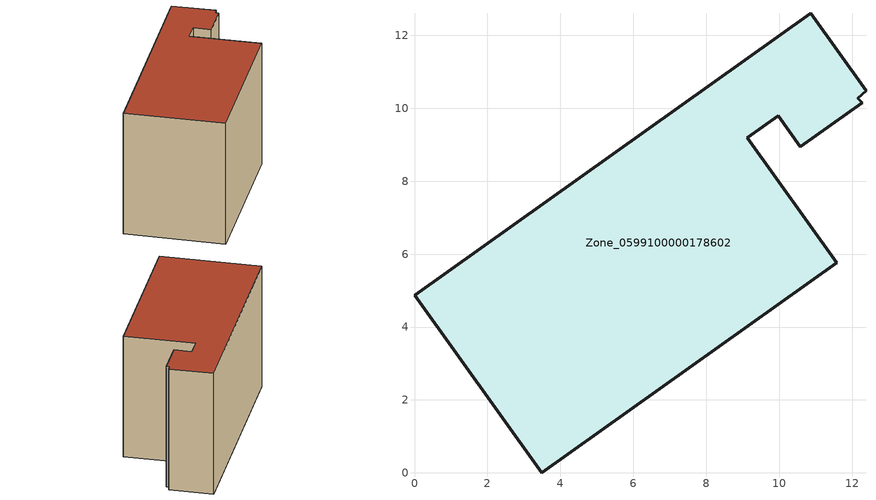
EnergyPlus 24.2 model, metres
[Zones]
Zone_0599100000178602
 floor ground (C_G): 10.86,12.61 12.38,10.48 12.16,10.27 12.27,10.15 10.58,8.95 9.97,9.8 9.12,9.19 11.58,5.76 3.48,0 0,4.87 z0
 wall outside (C_F): 3.48,0 11.58,5.76 9.12,9.19 9.97,9.8 10.58,8.95 12.27,10.15 12.16,10.27 12.38,10.48 10.86,12.61 0,4.87 3.48,0 z0:7.84
 roof outside (C_R): 12.38,10.48 10.86,12.61 0,4.87 3.48,0 11.58,5.76 9.12,9.19 9.97,9.8 10.58,8.95 12.27,10.15 12.16,10.27 z7.84
[BUILDING]
Pand.0599100000178602: North Axis=0; Terrain=City; Loads Convergence Tolerance Value=0.04; Temperature Convergence Tolerance Value=0.4; Solar Distribution=FullExterior; Maximum Number of Warmup Days=25; Minimum Number of Warmup Days=1
[Site:Location]
Rotterdam.The.Hague.AP_ZH_NLD Design_Conditions: Latitude=51.96; Longitude=4.45; Time Zone=1; Elevation=-4.5
[SITE:GROUNDTEMPERATURE:BUILDINGSURFACE]
18, 18, 18, 18, 18, 18, 18, 18, 18, 18, 18, 18
[MATERIAL] Thermal Absorptance=0.9; Solar Absorptance=0.7; Visible Absorptance=0.7
Name | Roughness | Thickness | Conductivity | Density | Specific Heat
G.TC.1975-1991 | MediumSmooth | 0.15 | 0.288461 | 540 | 1210
F.TC.1975-1991 | Rough | 0.3 | 0.230769 | 1920 | 840
R.TC.1975-1991 | MediumRough | 0.2 | 0.153846 | 1500 | 1000
[CONSTRUCTION]
C_G: G.TC.1975-1991
C_F: F.TC.1975-1991
C_R: R.TC.1975-1991
[ZONE]
Zone_0599100000178602: Type=1; Multiplier=1; Ceiling Height=Autocalculate; Volume=Autocalculate; Floor Area=autocalculate; Part of Total Floor Area=Yes
[ZONEINFILTRATION:DESIGNFLOWRATE]
Infil_Zone_0599100000178602: Zone or ZoneList or Space or SpaceList=Zone_0599100000178602; Schedule=AlwaysOn; Design Flow Rate Calculation Method=Flow/Area; Flow Rate per Floor Area=0.003; Constant Term Coefficient=1; Temperature Term Coefficient=0; Velocity Term Coefficient=0; Velocity Squared Term Coefficient=0
[HVACTEMPLATE:ZONE:IDEALLOADSAIRSYSTEM]
Zone_0599100000178602: Maximum Heating Supply Air Temperature=50; Minimum Cooling Supply Air Temperature=13; Maximum Heating Supply Air Humidity Ratio=0.0156; Minimum Cooling Supply Air Humidity Ratio=0.0077; Heating Limit=NoLimit; Cooling Limit=NoLimit; Dehumidification Control Type=ConstantSensibleHeatRatio; Cooling Sensible Heat Ratio=0.7; Dehumidification Setpoint=60; Humidification Control Type=None; Humidification Setpoint=30; Outdoor Air Method=None; Outdoor Air Flow Rate per Person=0.00944; Outdoor Air Flow Rate per Zone Floor Area=0; Outdoor Air Flow Rate per Zone=0; Demand Controlled Ventilation Type=None; Outdoor Air Economizer Type=NoEconomizer; Heat Recovery Type=None; Sensible Heat Recovery Effectiveness=0.7; Latent Heat Recovery Effectiveness=0.65
[ZONECONTROL:THERMOSTAT]
ThermostatControl_Zone_0599100000178602: Zone or ZoneList=Zone_0599100000178602; Control Type Schedule=DualSetpointControlType; Control 1=Thermostat_Zone_0599100000178602; Temperature Difference Between Cutout And Setpoint=0
[THERMOSTATSETPOINT:DUALSETPOINT]
Thermostat_Zone_0599100000178602: Heating Setpoint Temperature Schedule=HeatingSetpoint_Zone_0599100000178602; Cooling Setpoint Temperature Schedule=CoolingSetpoint_Zone_0599100000178602
[SCHEDULE:COMPACT]
HeatingSetpoint_Zone_0599100000178602: Through: 12/31, For: AllDays, Until: 24:00, 21
CoolingSetpoint_Zone_0599100000178602: Through: 12/31, For: AllDays, Until: 24:00, 24
DualSetpointControlType: Through: 12/31, For: AllDays, Until: 24:00, 4
AlwaysOn: Through: 12/31, For: AllDays, Until: 24:00, 1
